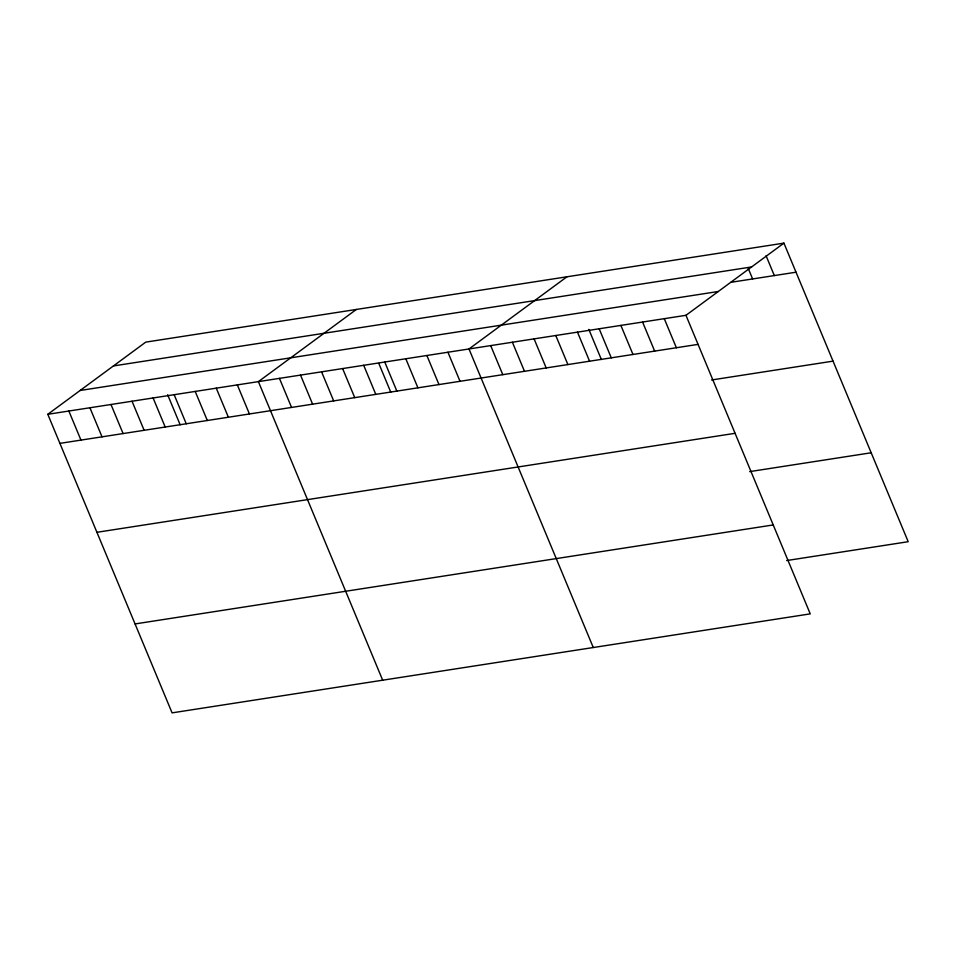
<?xml version="1.0" encoding="UTF-8"?>
<svg xmlns="http://www.w3.org/2000/svg" width="956" height="956" viewBox="0 0 956 956"><rect width="100%" height="100%" fill="white"/><g stroke="black" fill="none" stroke-linecap="round" stroke-linejoin="round"><path stroke-width="1.43" d="M47.8 414.295L685.966 315.313L810.246 613.872L172.08 712.865L47.8 414.295L145.754 342.129L783.92 243.135L908.2 541.705L786.692 560.551M356.349 309.457L258.395 381.635L382.675 680.194M566.944 276.798L468.99 348.964L593.27 647.523M685.966 315.313L783.92 243.135M113.429 365.945L751.595 266.951M730.934 282.307L796.025 272.209M80.125 390.478L718.291 291.496M59.905 443.369L698.071 344.375M711.539 379.986L833.046 361.141M96.915 532.301L735.092 433.307M749.671 471.619L871.179 452.774M135.059 623.933L773.225 524.94M766.079 255.754L774.324 275.579M748.225 268.373L752.623 278.937M664.277 318.671L676.37 347.745M642.575 322.041L654.669 351.115M620.874 325.41L632.98 354.473M599.173 328.768L611.278 357.843M588.848 329.402L601.36 359.492M577.484 332.138L589.577 361.213M555.783 335.508L567.888 364.571M534.081 338.866L546.187 367.94M512.392 342.236L524.486 371.31M490.691 345.606L502.784 374.668M447.934 352.238L460.027 381.301M426.878 355.501L438.971 384.575M405.81 358.763L417.915 387.837M384.754 362.037L396.86 391.1M378.791 363.376L390.765 392.151M363.698 365.3L375.792 394.374M342.63 368.562L354.736 397.636M321.575 371.836L333.68 400.899M300.519 375.099L312.612 404.173M279.451 378.361L291.556 407.435M237.339 384.898L249.432 413.972M216.271 388.172L228.376 417.234M195.215 391.434L207.321 420.509M174.159 394.697L186.253 423.771M167.647 394.744L180.17 424.823M153.103 397.971L165.197 427.033M132.036 401.233L144.141 430.308M110.98 404.496L123.085 433.57M89.924 407.77L102.017 436.832M68.856 411.032L80.961 440.107"/></g></svg>
